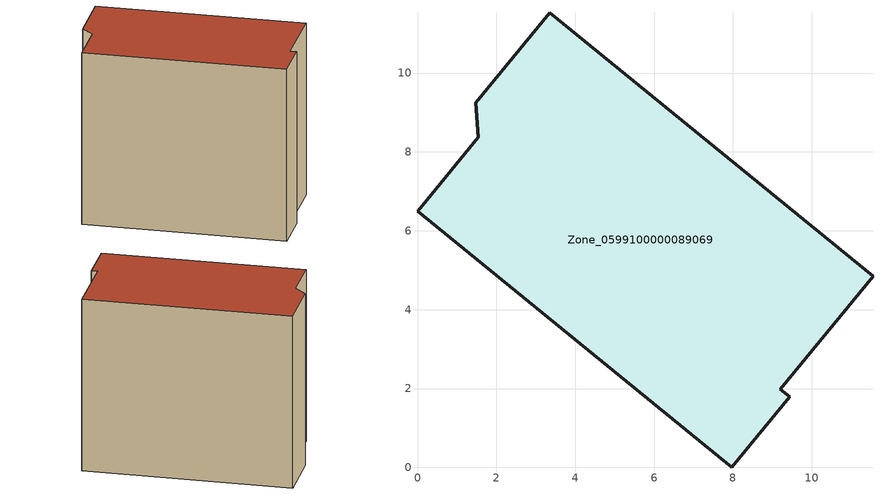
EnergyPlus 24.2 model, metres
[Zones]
Zone_0599100000089069
 floor ground (C_G): 1.47,9.24 3.35,11.53 11.55,4.85 9.2,1.98 9.44,1.79 7.97,0 0,6.49 1.54,8.37 z0
 wall outside (C_F): 7.97,0 9.44,1.79 9.2,1.98 11.55,4.85 3.35,11.53 1.47,9.24 1.54,8.37 0,6.49 7.97,0 z0:9.11
 roof outside (C_R): 1.54,8.37 0,6.49 7.97,0 9.44,1.79 9.2,1.98 11.55,4.85 3.35,11.53 1.47,9.24 z9.11
[BUILDING]
Pand.0599100000089069: North Axis=0; Terrain=City; Loads Convergence Tolerance Value=0.04; Temperature Convergence Tolerance Value=0.4; Solar Distribution=FullExterior; Maximum Number of Warmup Days=25; Minimum Number of Warmup Days=1
[Site:Location]
Rotterdam.The.Hague.AP_ZH_NLD Design_Conditions: Latitude=51.96; Longitude=4.45; Time Zone=1; Elevation=-4.5
[SITE:GROUNDTEMPERATURE:BUILDINGSURFACE]
18, 18, 18, 18, 18, 18, 18, 18, 18, 18, 18, 18
[MATERIAL] Thermal Absorptance=0.9; Solar Absorptance=0.7; Visible Absorptance=0.7
Name | Roughness | Thickness | Conductivity | Density | Specific Heat
G.TI.1946-1964 | MediumSmooth | 0.15 | 1 | 540 | 1210
F.TI.1946-1964 | Rough | 0.3 | 0.857143 | 1920 | 840
R.TI.1946-1964 | MediumRough | 0.2 | 0.277778 | 1500 | 1000
[CONSTRUCTION]
C_G: G.TI.1946-1964
C_F: F.TI.1946-1964
C_R: R.TI.1946-1964
[ZONE]
Zone_0599100000089069: Type=1; Multiplier=1; Ceiling Height=Autocalculate; Volume=Autocalculate; Floor Area=autocalculate; Part of Total Floor Area=Yes
[ZONEINFILTRATION:DESIGNFLOWRATE]
Infil_Zone_0599100000089069: Zone or ZoneList or Space or SpaceList=Zone_0599100000089069; Schedule=AlwaysOn; Design Flow Rate Calculation Method=Flow/Area; Flow Rate per Floor Area=0.003; Constant Term Coefficient=1; Temperature Term Coefficient=0; Velocity Term Coefficient=0; Velocity Squared Term Coefficient=0
[HVACTEMPLATE:ZONE:IDEALLOADSAIRSYSTEM]
Zone_0599100000089069: Maximum Heating Supply Air Temperature=50; Minimum Cooling Supply Air Temperature=13; Maximum Heating Supply Air Humidity Ratio=0.0156; Minimum Cooling Supply Air Humidity Ratio=0.0077; Heating Limit=NoLimit; Cooling Limit=NoLimit; Dehumidification Control Type=ConstantSensibleHeatRatio; Cooling Sensible Heat Ratio=0.7; Dehumidification Setpoint=60; Humidification Control Type=None; Humidification Setpoint=30; Outdoor Air Method=None; Outdoor Air Flow Rate per Person=0.00944; Outdoor Air Flow Rate per Zone Floor Area=0; Outdoor Air Flow Rate per Zone=0; Demand Controlled Ventilation Type=None; Outdoor Air Economizer Type=NoEconomizer; Heat Recovery Type=None; Sensible Heat Recovery Effectiveness=0.7; Latent Heat Recovery Effectiveness=0.65
[ZONECONTROL:THERMOSTAT]
ThermostatControl_Zone_0599100000089069: Zone or ZoneList=Zone_0599100000089069; Control Type Schedule=DualSetpointControlType; Control 1=Thermostat_Zone_0599100000089069; Temperature Difference Between Cutout And Setpoint=0
[THERMOSTATSETPOINT:DUALSETPOINT]
Thermostat_Zone_0599100000089069: Heating Setpoint Temperature Schedule=HeatingSetpoint_Zone_0599100000089069; Cooling Setpoint Temperature Schedule=CoolingSetpoint_Zone_0599100000089069
[SCHEDULE:COMPACT]
HeatingSetpoint_Zone_0599100000089069: Through: 12/31, For: AllDays, Until: 24:00, 21
CoolingSetpoint_Zone_0599100000089069: Through: 12/31, For: AllDays, Until: 24:00, 24
DualSetpointControlType: Through: 12/31, For: AllDays, Until: 24:00, 4
AlwaysOn: Through: 12/31, For: AllDays, Until: 24:00, 1
